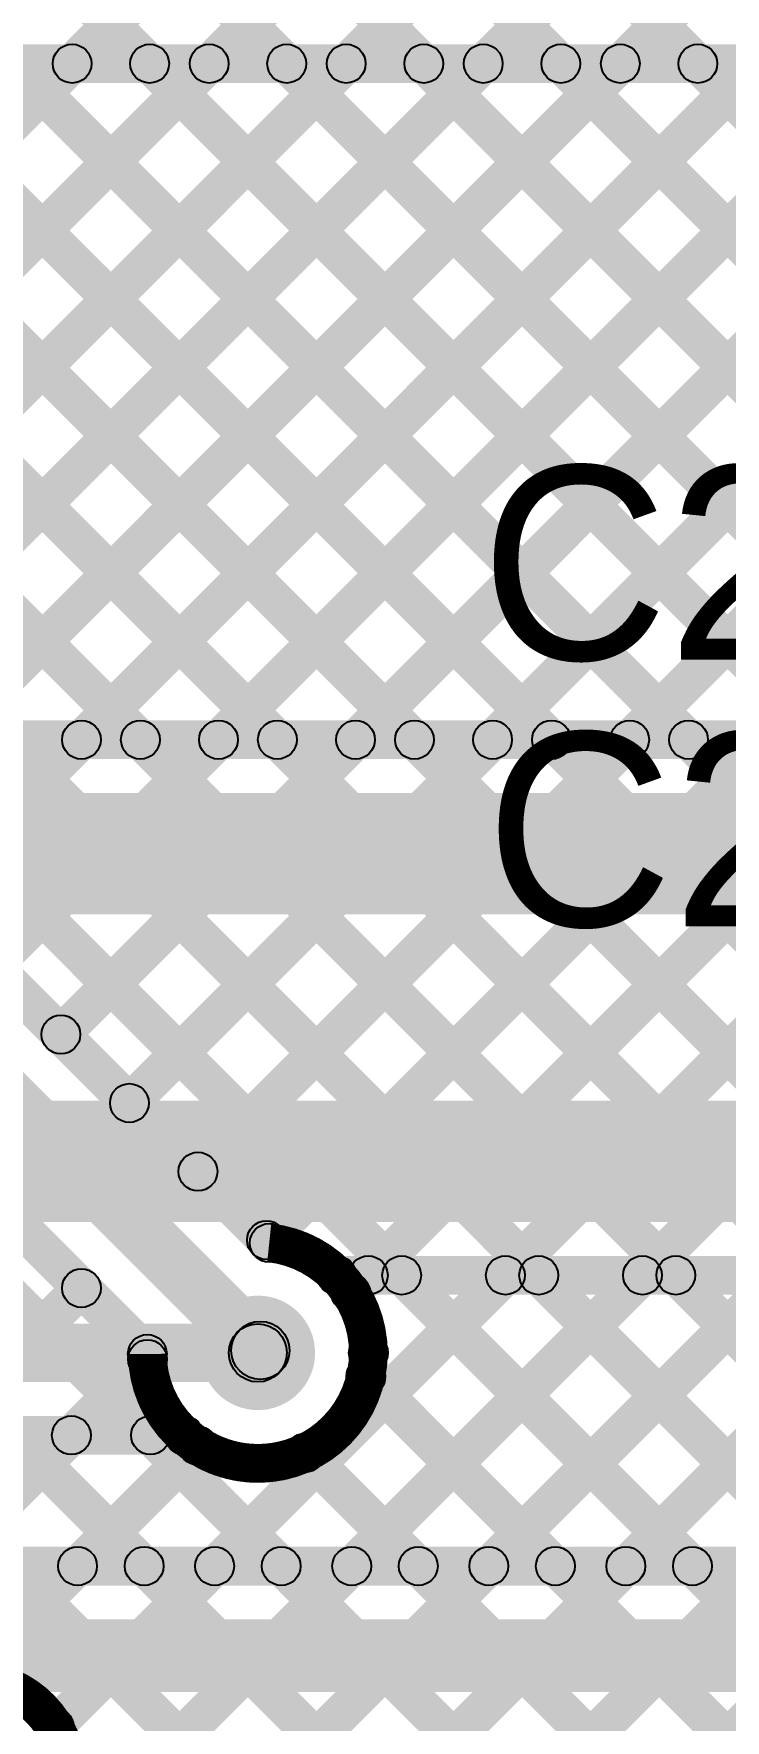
# Model space of a CAD drawing. Header units: millimetres. Extents: x -0.28 to 3.03, y -0.05 to 3.12.
# Drawn here: x 1.1377 to 1.2805, y 2.0712 to 2.4192 of the extents above; entities that cross this region are included whole.
import ezdxf

# ---------------------------------------------------------------- set-up
doc = ezdxf.new("R2010")
doc.units = ezdxf.units.MM
doc.header["$MEASUREMENT"] = 0
for name, color, linetype in [('BottomLayer', 5, 'Continuous'), ('TopLayer', 1, 'Continuous'), ('TopOverlay', 2, 'Continuous'), ('ViaHoleLayer', 16, 'Continuous')]:
    doc.layers.add(name, color=color, linetype=linetype)

msp = doc.modelspace()

# ---------------------------------------------------------------- hatches: boundary and pattern name
at = {"layer": 'BottomLayer'}
for points in [[(0.86983, 2.1315), (0.86417, 2.13716), (1.14284, 2.41583), (1.1485, 2.41017)], [(0.86983, 2.10322), (0.86417, 2.10887), (1.17113, 2.41583), (1.17678, 2.41017)], [(1.03504, 2.409), (1.03504, 2.417), (2.481, 2.417), (2.481, 2.409)], [(1.0457, 2.41017), (1.05136, 2.41583), (1.19086, 2.27633), (1.1852, 2.27067)], [(1.06284, 2.26795), (1.05719, 2.2736), (1.19941, 2.41583), (1.20507, 2.41017)], [(1.07399, 2.41017), (1.07965, 2.41583), (1.21915, 2.27633), (1.21349, 2.27067)], [(1.09385, 2.27067), (1.0882, 2.27633), (1.2277, 2.41583), (1.23335, 2.41017)], [(1.10227, 2.41017), (1.10793, 2.41583), (1.24743, 2.27633), (1.24177, 2.27067)], [(1.12214, 2.27067), (1.11648, 2.27633), (1.25598, 2.41583), (1.26164, 2.41017)], [(1.13056, 2.41017), (1.13621, 2.41583), (1.27571, 2.27633), (1.27006, 2.27067)], [(1.15042, 2.27067), (1.14476, 2.27633), (1.28426, 2.41583), (1.28992, 2.41017)], [(1.15884, 2.41017), (1.1645, 2.41583), (1.304, 2.27633), (1.29834, 2.27067)], [(1.17871, 2.27067), (1.17305, 2.27633), (1.31255, 2.41583), (1.31821, 2.41017)], [(1.18713, 2.41017), (1.19278, 2.41583), (1.33228, 2.27633), (1.32663, 2.27067)], [(1.20699, 2.27067), (1.20133, 2.27633), (1.34083, 2.41583), (1.34649, 2.41017)], [(1.21541, 2.41017), (1.22107, 2.41583), (1.36057, 2.27633), (1.35491, 2.27067)], [(1.23527, 2.27067), (1.22962, 2.27633), (1.36912, 2.41583), (1.37477, 2.41017)], [(1.24369, 2.41017), (1.24935, 2.41583), (1.38885, 2.27633), (1.38319, 2.27067)], [(1.26356, 2.27067), (1.2579, 2.27633), (1.3974, 2.41583), (1.40306, 2.41017)], [(1.27198, 2.41017), (1.27764, 2.41583), (1.41714, 2.27633), (1.41148, 2.27067)], [(1.02482, 2.40277), (1.03047, 2.40843), (1.16258, 2.27633), (1.15692, 2.27067)], [(1.071, 2.2695), (1.071, 2.2775), (1.668, 2.2775), (1.668, 2.2695)], [(1.071, 2.2375), (1.071, 2.2625), (1.668, 2.2625), (1.668, 2.2375)], [(1.05275, 2.174), (1.05275, 2.199), (1.392, 2.199), (1.392, 2.174)], [(1.14478, 2.06704), (1.13912, 2.07269), (1.23225, 2.16583), (1.23791, 2.16017)], [(1.15886, 2.05284), (1.1532, 2.05849), (1.26054, 2.16583), (1.2662, 2.16017)], [(1.18577, 2.05146), (1.18011, 2.05712), (1.28882, 2.16583), (1.29448, 2.16017)], [(1.19566, 2.03307), (1.19, 2.03872), (1.31711, 2.16583), (1.32276, 2.16017)], [(1.20026, 2.159), (1.20026, 2.167), (1.36921, 2.167), (1.36921, 2.159)], [(1.206, 2.15654), (1.20034, 2.1622), (1.20397, 2.16583), (1.20963, 2.16017)], [(1.21502, 2.02415), (1.20937, 2.0298), (1.34539, 2.16583), (1.35105, 2.16017)], [(1.21085, 2.16017), (1.21651, 2.16583), (1.4632, 1.91914), (1.45754, 1.91348)], [(1.23914, 2.16017), (1.24479, 2.16583), (1.47075, 1.93988), (1.46509, 1.93422)], [(1.26742, 2.16017), (1.27308, 2.16583), (1.48705, 1.95186), (1.48139, 1.9462)], [(1.22615, 2.00698), (1.22049, 2.01264), (1.36706, 2.15921), (1.37272, 2.15356)], [(1.04932, 2.141), (1.04932, 2.153), (1.184, 2.153), (1.184, 2.141)], [(1.20345, 2.13929), (1.20911, 2.14494), (1.46648, 1.88758), (1.46082, 1.88192)], [(1.05636, 2.126), (1.05636, 2.134), (1.16879, 2.134), (1.16879, 2.126)], [(1.09646, 2.07529), (1.09081, 2.08095), (1.14269, 2.13283), (1.14834, 2.12717)], [(1.10243, 2.12717), (1.10809, 2.13283), (1.18217, 2.05874), (1.17651, 2.05309)], [(1.12605, 2.0766), (1.1204, 2.08226), (1.1688, 2.13066), (1.17446, 2.125)], [(1.13071, 2.12717), (1.13637, 2.13283), (1.48682, 1.78238), (1.48116, 1.77673)], [(1.159, 2.12717), (1.16466, 2.13283), (1.46359, 1.8339), (1.45793, 1.82824)], [(1.19091, 2.12354), (1.19657, 2.1292), (1.46484, 1.86093), (1.45919, 1.85527)]]:
    msp.add_hatch(color=5, dxfattribs=at).paths.add_polyline_path(points)
h = msp.add_hatch(color=5, dxfattribs=at)
edge = h.paths.add_edge_path()
edge.add_arc((1.14567, 2.413), 0.004, 0, 360)
h = msp.add_hatch(color=5, dxfattribs=at)
edge = h.paths.add_edge_path()
edge.add_arc((1.16167, 2.413), 0.004, 0, 360)
h = msp.add_hatch(color=5, dxfattribs=at)
edge = h.paths.add_edge_path()
edge.add_arc((1.17396, 2.413), 0.004, 0, 360)
h = msp.add_hatch(color=5, dxfattribs=at)
edge = h.paths.add_edge_path()
edge.add_arc((1.18995, 2.413), 0.004, 0, 360)
h = msp.add_hatch(color=5, dxfattribs=at)
edge = h.paths.add_edge_path()
edge.add_arc((1.20224, 2.413), 0.004, 0, 360)
h = msp.add_hatch(color=5, dxfattribs=at)
edge = h.paths.add_edge_path()
edge.add_arc((1.21824, 2.413), 0.004, 0, 360)
h = msp.add_hatch(color=5, dxfattribs=at)
edge = h.paths.add_edge_path()
edge.add_arc((1.23052, 2.413), 0.004, 0, 360)
h = msp.add_hatch(color=5, dxfattribs=at)
edge = h.paths.add_edge_path()
edge.add_arc((1.24652, 2.413), 0.004, 0, 360)
h = msp.add_hatch(color=5, dxfattribs=at)
edge = h.paths.add_edge_path()
edge.add_arc((1.25881, 2.413), 0.004, 0, 360)
h = msp.add_hatch(color=5, dxfattribs=at)
edge = h.paths.add_edge_path()
edge.add_arc((1.27481, 2.413), 0.004, 0, 360)
h = msp.add_hatch(color=5, dxfattribs=at)
edge = h.paths.add_edge_path()
edge.add_arc((1.14759, 2.2735), 0.004, 0, 360)
h = msp.add_hatch(color=5, dxfattribs=at)
edge = h.paths.add_edge_path()
edge.add_arc((1.15975, 2.2735), 0.004, 0, 360)
h = msp.add_hatch(color=5, dxfattribs=at)
edge = h.paths.add_edge_path()
edge.add_arc((1.17588, 2.2735), 0.004, 0, 360)
h = msp.add_hatch(color=5, dxfattribs=at)
edge = h.paths.add_edge_path()
edge.add_arc((1.18803, 2.2735), 0.004, 0, 360)
h = msp.add_hatch(color=5, dxfattribs=at)
edge = h.paths.add_edge_path()
edge.add_arc((1.20416, 2.2735), 0.004, 0, 360)
h = msp.add_hatch(color=5, dxfattribs=at)
edge = h.paths.add_edge_path()
edge.add_arc((1.21632, 2.2735), 0.004, 0, 360)
h = msp.add_hatch(color=5, dxfattribs=at)
edge = h.paths.add_edge_path()
edge.add_arc((1.23245, 2.2735), 0.004, 0, 360)
h = msp.add_hatch(color=5, dxfattribs=at)
edge = h.paths.add_edge_path()
edge.add_arc((1.2446, 2.2735), 0.004, 0, 360)
h = msp.add_hatch(color=5, dxfattribs=at)
edge = h.paths.add_edge_path()
edge.add_arc((1.26073, 2.2735), 0.004, 0, 360)
h = msp.add_hatch(color=5, dxfattribs=at)
edge = h.paths.add_edge_path()
edge.add_arc((1.27289, 2.2735), 0.004, 0, 360)
h = msp.add_hatch(color=5, dxfattribs=at)
edge = h.paths.add_edge_path()
edge.add_arc((1.20026, 2.163), 0.004, 0, 360)
h = msp.add_hatch(color=5, dxfattribs=at)
edge = h.paths.add_edge_path()
edge.add_arc((1.20026, 2.163), 0.004, 0, 360)
h = msp.add_hatch(color=5, dxfattribs=at)
edge = h.paths.add_edge_path()
edge.add_arc((1.2068, 2.163), 0.004, 0, 360)
h = msp.add_hatch(color=5, dxfattribs=at)
edge = h.paths.add_edge_path()
edge.add_arc((1.21368, 2.163), 0.004, 0, 360)
h = msp.add_hatch(color=5, dxfattribs=at)
edge = h.paths.add_edge_path()
edge.add_arc((1.23508, 2.163), 0.004, 0, 360)
h = msp.add_hatch(color=5, dxfattribs=at)
edge = h.paths.add_edge_path()
edge.add_arc((1.24196, 2.163), 0.004, 0, 360)
h = msp.add_hatch(color=5, dxfattribs=at)
edge = h.paths.add_edge_path()
edge.add_arc((1.26337, 2.163), 0.004, 0, 360)
h = msp.add_hatch(color=5, dxfattribs=at)
edge = h.paths.add_edge_path()
edge.add_arc((1.27025, 2.163), 0.004, 0, 360)
h = msp.add_hatch(color=5, dxfattribs=at)
edge = h.paths.add_edge_path()
edge.add_arc((1.20317, 2.15937), 0.004, 0, 360)
h = msp.add_hatch(color=5, dxfattribs=at)
edge = h.paths.add_edge_path()
edge.add_arc((1.184, 2.147), 0.01181, 0, 360)
h = msp.add_hatch(color=5, dxfattribs=at)
edge = h.paths.add_edge_path()
edge.add_arc((1.184, 2.147), 0.006, 0, 360)
h = msp.add_hatch(color=5, dxfattribs=at)
edge = h.paths.add_edge_path()
edge.add_arc((1.20681, 2.147), 0.004, 0, 360)
h = msp.add_hatch(color=5, dxfattribs=at)
edge = h.paths.add_edge_path()
edge.add_arc((1.20681, 2.147), 0.004, 0, 360)
h = msp.add_hatch(color=5, dxfattribs=at)
edge = h.paths.add_edge_path()
edge.add_arc((1.20628, 2.14211), 0.004, 0, 360)
h = msp.add_hatch(color=5, dxfattribs=at)
edge = h.paths.add_edge_path()
edge.add_arc((1.14551, 2.13), 0.004, 0, 360)
h = msp.add_hatch(color=5, dxfattribs=at)
edge = h.paths.add_edge_path()
edge.add_arc((1.16183, 2.13), 0.004, 0, 360)
h = msp.add_hatch(color=5, dxfattribs=at)
edge = h.paths.add_edge_path()
edge.add_arc((1.16879, 2.13), 0.004, 0, 360)
h = msp.add_hatch(color=5, dxfattribs=at)
edge = h.paths.add_edge_path()
edge.add_arc((1.16879, 2.13), 0.004, 0, 360)
h = msp.add_hatch(color=5, dxfattribs=at)
edge = h.paths.add_edge_path()
edge.add_arc((1.17163, 2.12783), 0.004, 0, 360)
h = msp.add_hatch(color=5, dxfattribs=at)
edge = h.paths.add_edge_path()
edge.add_arc((1.19374, 2.12637), 0.004, 0, 360)
h = msp.add_hatch(color=5, dxfattribs=at)
edge = h.paths.add_edge_path()
edge.add_arc((1.14195, 2.06986), 0.004, 0, 360)
at = {"layer": 'TopLayer'}
for points in [[(1.04694, 2.30861), (1.04128, 2.31427), (1.40176, 2.67475), (1.40742, 2.66909)], [(1.06133, 2.29471), (1.05567, 2.30037), (1.4159, 2.6606), (1.42156, 2.65495)], [(1.07547, 2.28057), (1.06981, 2.28623), (1.43004, 2.64646), (1.4357, 2.6408)], [(1.08961, 2.26643), (1.08395, 2.27209), (1.44419, 2.63232), (1.44984, 2.62666)], [(1.10375, 2.25229), (1.0981, 2.25794), (1.44506, 2.60491), (1.45072, 2.59925)], [(1.1179, 2.23815), (1.11224, 2.2438), (1.44506, 2.57662), (1.45072, 2.57097)], [(1.13204, 2.224), (1.12638, 2.22966), (1.44506, 2.54834), (1.45072, 2.54268)], [(1.14417, 2.53798), (1.14983, 2.54364), (1.39483, 2.29864), (1.38917, 2.29298)], [(1.14618, 2.20986), (1.14052, 2.21552), (1.44506, 2.52006), (1.45072, 2.5144)], [(1.14417, 2.50969), (1.14983, 2.51535), (1.39483, 2.27035), (1.38917, 2.26469)], [(1.16032, 2.19572), (1.15467, 2.20138), (1.44506, 2.49177), (1.45072, 2.48611)], [(1.1398, 2.48579), (1.14545, 2.49144), (1.39483, 2.24207), (1.38917, 2.23641)], [(1.12567, 2.47163), (1.13133, 2.47728), (1.37083, 2.23778), (1.36517, 2.23213)], [(1.11153, 2.45749), (1.11718, 2.46314), (1.37083, 2.2095), (1.36517, 2.20384)], [(1.17446, 2.18158), (1.16881, 2.18723), (1.44006, 2.45849), (1.44572, 2.45283)], [(1.09739, 2.44334), (1.10304, 2.449), (1.37083, 2.18121), (1.36517, 2.17556)], [(1.08324, 2.4292), (1.0889, 2.43486), (1.37083, 2.15293), (1.36517, 2.14727)], [(1.0691, 2.41506), (1.07476, 2.42072), (1.38965, 2.10583), (1.38399, 2.10017)], [(1.05496, 2.40092), (1.06062, 2.40657), (1.36136, 2.10583), (1.3557, 2.10017)], [(1.04082, 2.38677), (1.04647, 2.39243), (1.33308, 2.10583), (1.32742, 2.10017)], [(1.18861, 2.16743), (1.18295, 2.17309), (1.39006, 2.3802), (1.39572, 2.37455)], [(1.02667, 2.37263), (1.03233, 2.37829), (1.30479, 2.10583), (1.29914, 2.10017)], [(1.01253, 2.35849), (1.01819, 2.36415), (1.27651, 2.10583), (1.27085, 2.10017)], [(1.206, 2.15654), (1.20034, 2.1622), (1.39006, 2.35192), (1.39572, 2.34626)], [(1.17791, 2.10017), (1.17226, 2.10583), (1.38917, 2.32275), (1.39483, 2.31709)], [(1.04398, 2.30641), (1.04963, 2.31206), (1.18918, 2.17252), (1.18352, 2.16686)], [(1.03052, 2.29299), (1.03901, 2.30148), (1.18874, 2.15174), (1.18026, 2.14326)], [(1.2062, 2.10017), (1.20054, 2.10583), (1.38917, 2.29446), (1.39483, 2.2888)], [(0.98048, 2.27741), (0.98614, 2.28306), (1.16337, 2.10583), (1.15771, 2.10017)], [(1.00876, 2.27741), (1.01442, 2.28306), (1.19165, 2.10583), (1.186, 2.10017)], [(1.0249, 2.27741), (1.03055, 2.28306), (1.16402, 2.1496), (1.15836, 2.14394)], [(1.23448, 2.10017), (1.22882, 2.10583), (1.38917, 2.26618), (1.39483, 2.26052)], [(1.26276, 2.10017), (1.25711, 2.10583), (1.36517, 2.21389), (1.37083, 2.20824)], [(1.09306, 2.10017), (1.0874, 2.10583), (1.14477, 2.16319), (1.15042, 2.15754)], [(1.12134, 2.10017), (1.11569, 2.10583), (1.1584, 2.14854), (1.16405, 2.14288)], [(1.20345, 2.13929), (1.20911, 2.14494), (1.24822, 2.10583), (1.24257, 2.10017)], [(1.14963, 2.10017), (1.14397, 2.10583), (1.1688, 2.13066), (1.17446, 2.125)], [(1.19091, 2.12354), (1.19657, 2.1292), (1.21994, 2.10583), (1.21428, 2.10017)], [(1.08166, 2.099), (1.08166, 2.107), (1.95, 2.107), (1.95, 2.099)], [(1.074, 2.077), (1.074, 2.092), (1.95, 2.092), (1.95, 2.077)]]:
    msp.add_hatch(color=1, dxfattribs=at).paths.add_polyline_path(points)
h = msp.add_hatch(color=1, dxfattribs=at)
edge = h.paths.add_edge_path()
edge.add_arc((1.14335, 2.21269), 0.004, 0, 360)
h = msp.add_hatch(color=1, dxfattribs=at)
edge = h.paths.add_edge_path()
edge.add_arc((1.15749, 2.19855), 0.004, 0, 360)
h = msp.add_hatch(color=1, dxfattribs=at)
edge = h.paths.add_edge_path()
edge.add_arc((1.17164, 2.18441), 0.004, 0, 360)
h = msp.add_hatch(color=1, dxfattribs=at)
edge = h.paths.add_edge_path()
edge.add_arc((1.18578, 2.17026), 0.004, 0, 360)
h = msp.add_hatch(color=1, dxfattribs=at)
edge = h.paths.add_edge_path()
edge.add_arc((1.18635, 2.16969), 0.004, 0, 360)
h = msp.add_hatch(color=1, dxfattribs=at)
edge = h.paths.add_edge_path()
edge.add_arc((1.18635, 2.16969), 0.004, 0, 360)
h = msp.add_hatch(color=1, dxfattribs=at)
edge = h.paths.add_edge_path()
edge.add_arc((1.14759, 2.16036), 0.004, 0, 360)
h = msp.add_hatch(color=1, dxfattribs=at)
edge = h.paths.add_edge_path()
edge.add_arc((1.20317, 2.15937), 0.004, 0, 360)
h = msp.add_hatch(color=1, dxfattribs=at)
edge = h.paths.add_edge_path()
edge.add_arc((1.184, 2.147), 0.01181, 0, 360)
h = msp.add_hatch(color=1, dxfattribs=at)
edge = h.paths.add_edge_path()
edge.add_arc((1.16119, 2.14677), 0.004, 0, 360)
h = msp.add_hatch(color=1, dxfattribs=at)
edge = h.paths.add_edge_path()
edge.add_arc((1.16119, 2.14677), 0.004, 0, 360)
h = msp.add_hatch(color=1, dxfattribs=at)
edge = h.paths.add_edge_path()
edge.add_arc((1.1845, 2.1475), 0.006, 0, 360)
h = msp.add_hatch(color=1, dxfattribs=at)
edge = h.paths.add_edge_path()
edge.add_arc((1.20681, 2.147), 0.004, 0, 360)
h = msp.add_hatch(color=1, dxfattribs=at)
edge = h.paths.add_edge_path()
edge.add_arc((1.20681, 2.147), 0.004, 0, 360)
h = msp.add_hatch(color=1, dxfattribs=at)
edge = h.paths.add_edge_path()
edge.add_arc((1.16123, 2.14571), 0.004, 0, 360)
h = msp.add_hatch(color=1, dxfattribs=at)
edge = h.paths.add_edge_path()
edge.add_arc((1.20628, 2.14211), 0.004, 0, 360)
h = msp.add_hatch(color=1, dxfattribs=at)
edge = h.paths.add_edge_path()
edge.add_arc((1.17163, 2.12783), 0.004, 0, 360)
h = msp.add_hatch(color=1, dxfattribs=at)
edge = h.paths.add_edge_path()
edge.add_arc((1.19374, 2.12637), 0.004, 0, 360)
h = msp.add_hatch(color=1, dxfattribs=at)
edge = h.paths.add_edge_path()
edge.add_arc((1.1468, 2.103), 0.004, 0, 360)
h = msp.add_hatch(color=1, dxfattribs=at)
edge = h.paths.add_edge_path()
edge.add_arc((1.16054, 2.103), 0.004, 0, 360)
h = msp.add_hatch(color=1, dxfattribs=at)
edge = h.paths.add_edge_path()
edge.add_arc((1.17508, 2.103), 0.004, 0, 360)
h = msp.add_hatch(color=1, dxfattribs=at)
edge = h.paths.add_edge_path()
edge.add_arc((1.18883, 2.103), 0.004, 0, 360)
h = msp.add_hatch(color=1, dxfattribs=at)
edge = h.paths.add_edge_path()
edge.add_arc((1.20337, 2.103), 0.004, 0, 360)
h = msp.add_hatch(color=1, dxfattribs=at)
edge = h.paths.add_edge_path()
edge.add_arc((1.21711, 2.103), 0.004, 0, 360)
h = msp.add_hatch(color=1, dxfattribs=at)
edge = h.paths.add_edge_path()
edge.add_arc((1.23165, 2.103), 0.004, 0, 360)
h = msp.add_hatch(color=1, dxfattribs=at)
edge = h.paths.add_edge_path()
edge.add_arc((1.2454, 2.103), 0.004, 0, 360)
h = msp.add_hatch(color=1, dxfattribs=at)
edge = h.paths.add_edge_path()
edge.add_arc((1.25994, 2.103), 0.004, 0, 360)
h = msp.add_hatch(color=1, dxfattribs=at)
edge = h.paths.add_edge_path()
edge.add_arc((1.27368, 2.103), 0.004, 0, 360)
at = {"layer": 'ViaHoleLayer'}
h = msp.add_hatch(color=16, dxfattribs=at)
edge = h.paths.add_edge_path()
edge.add_arc((1.184, 2.147), 0.00591, 0, 360)

# ---------------------------------------------------------------- linework, layer by layer
at = {"layer": 'BottomLayer', "const_width": 0.008}
for points in [[(1.20026, 2.163, -0.19683), (1.20681, 2.147)], [(1.20681, 2.147, -0.648286), (1.16879, 2.13)], [(1.11292, 2.07546, -0.62006), (1.14478, 2.05964)]]:
    msp.add_lwpolyline(points, format="xyb", dxfattribs=at)
at = {"layer": 'BottomLayer'}
for centre, radius in [((1.14567, 2.413), 0.004), ((1.16167, 2.413), 0.004), ((1.17396, 2.413), 0.004), ((1.18995, 2.413), 0.004), ((1.20224, 2.413), 0.004), ((1.21824, 2.413), 0.004), ((1.23052, 2.413), 0.004), ((1.24652, 2.413), 0.004), ((1.25881, 2.413), 0.004), ((1.27481, 2.413), 0.004), ((1.14759, 2.2735), 0.004), ((1.15975, 2.2735), 0.004), ((1.17588, 2.2735), 0.004), ((1.18803, 2.2735), 0.004), ((1.20416, 2.2735), 0.004), ((1.21632, 2.2735), 0.004), ((1.23245, 2.2735), 0.004), ((1.2446, 2.2735), 0.004), ((1.26073, 2.2735), 0.004), ((1.27289, 2.2735), 0.004), ((1.20026, 2.163), 0.004), ((1.20026, 2.163), 0.004), ((1.2068, 2.163), 0.004), ((1.21368, 2.163), 0.004), ((1.23508, 2.163), 0.004), ((1.24196, 2.163), 0.004), ((1.26337, 2.163), 0.004), ((1.27025, 2.163), 0.004), ((1.20317, 2.15937), 0.004), ((1.184, 2.147), 0.006), ((1.20681, 2.147), 0.004), ((1.20681, 2.147), 0.004), ((1.20628, 2.14211), 0.004), ((1.14551, 2.13), 0.004), ((1.16183, 2.13), 0.004), ((1.16879, 2.13), 0.004), ((1.16879, 2.13), 0.004), ((1.17163, 2.12783), 0.004), ((1.19374, 2.12637), 0.004), ((1.14195, 2.06986), 0.004)]:
    msp.add_circle(centre, radius, dxfattribs=at)
at = {"layer": 'TopLayer', "const_width": 0.008}
for points in [[(1.18635, 2.16969, -0.384271), (1.20681, 2.147)], [(1.20681, 2.147, -0.994932), (1.16119, 2.14677)]]:
    msp.add_lwpolyline(points, format="xyb", dxfattribs=at)
at = {"layer": 'TopLayer'}
for centre, radius in [((1.14335, 2.21269), 0.004), ((1.15749, 2.19855), 0.004), ((1.17164, 2.18441), 0.004), ((1.18578, 2.17026), 0.004), ((1.18635, 2.16969), 0.004), ((1.18635, 2.16969), 0.004), ((1.14759, 2.16036), 0.004), ((1.20317, 2.15937), 0.004), ((1.16119, 2.14677), 0.004), ((1.16119, 2.14677), 0.004), ((1.1845, 2.1475), 0.006), ((1.20681, 2.147), 0.004), ((1.20681, 2.147), 0.004), ((1.16123, 2.14571), 0.004), ((1.20628, 2.14211), 0.004), ((1.17163, 2.12783), 0.004), ((1.19374, 2.12637), 0.004), ((1.1468, 2.103), 0.004), ((1.16054, 2.103), 0.004), ((1.17508, 2.103), 0.004), ((1.18883, 2.103), 0.004), ((1.20337, 2.103), 0.004), ((1.21711, 2.103), 0.004), ((1.23165, 2.103), 0.004), ((1.2454, 2.103), 0.004), ((1.25994, 2.103), 0.004), ((1.27368, 2.103), 0.004)]:
    msp.add_circle(centre, radius, dxfattribs=at)

# ---------------------------------------------------------------- texts
at = {"layer": 'TopOverlay'}
for s, p in [('C27', (1.23, 2.29)), ('C28', (1.231, 2.235))]:
    msp.add_text(s, height=0.04, dxfattribs=at).set_placement(p)

doc.saveas('drawing.dxf')
